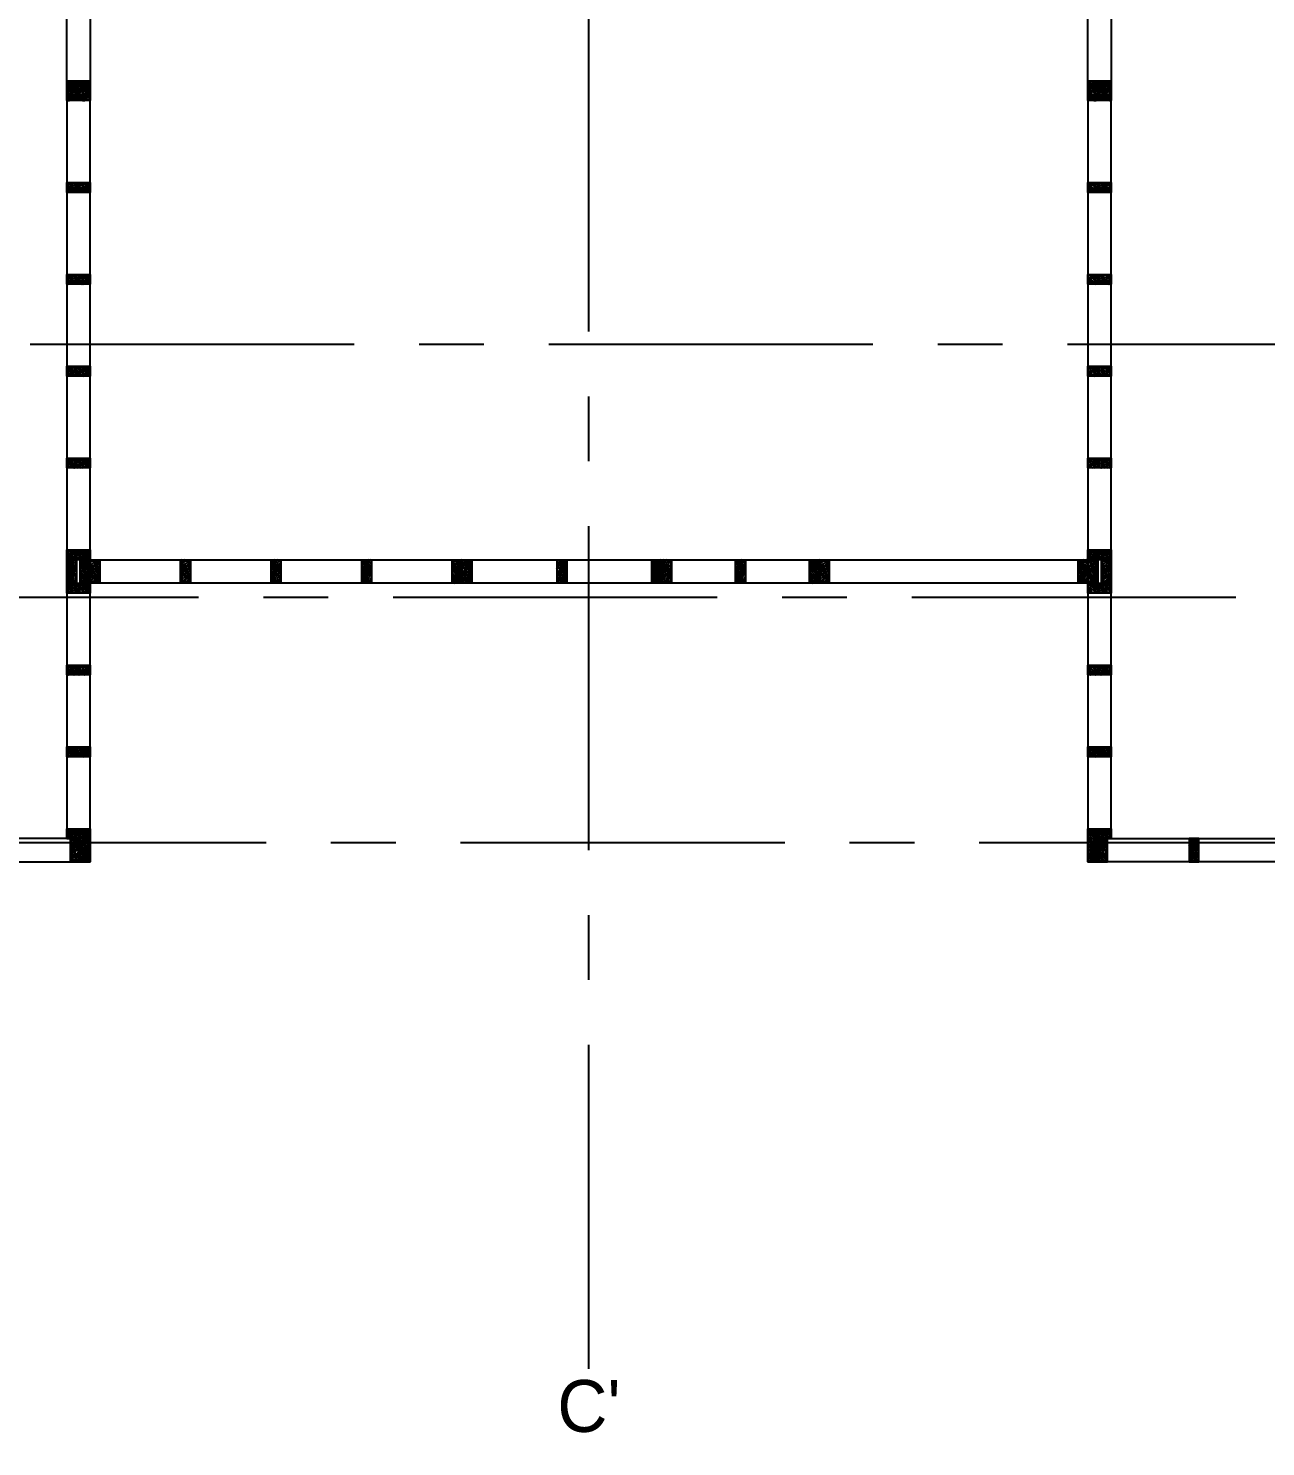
# Model space of a CAD drawing. Header units: millimetres. Extents: x 9607.2 to 9622, y 2418.8 to 2429.8.
# Drawn here: x 9612.41 to 9617.18, y 2418.84 to 2424.31 of the extents above; entities that cross this region are included whole.
import ezdxf
from ezdxf.enums import TextEntityAlignment as Align

# ---------------------------------------------------------------- set-up
doc = ezdxf.new("R2010")
doc.units = ezdxf.units.MM
doc.set_wipeout_variables(frame=1)
doc.linetypes.add('CENTER', pattern=[2, 1.25, -0.25, 0.25, -0.25])
for name, color, linetype in [('EJES', 2, 'CENTER'), ('EJES @ 0.5', 2, 'CENTER'), ('PANELES PARED', 2, 'Continuous')]:
    doc.layers.add(name, color=color, linetype=linetype)
doc.styles.add('century gothic', font='GOTHIC.TTF')
doc.styles.get("Standard").update_dxf_attribs({"font": 'arial.ttf'})

# ---------------------------------------------------------------- blocks, each defined once
blk = doc.blocks.new('ejes')
at = {"color": 2, "linetype": 'Continuous'}
blk.add_wipeout([(-0.109, 0.275), (-0.065, 0.291), (-0.006, 0.3), (0.06, 0.297), (0.095, 0.288), (0.16, 0.261), (0.183, 0.246), (0.215, 0.22), (0.241, 0.193), (0.271, 0.149), (0.271, 0.149), (0.292, 0.103), (0.304, 0.065), (0.309, 0.032), (0.31, 0.001), (0.309, -0.027), (0.309, -0.027), (0.3, -0.077), (0.288, -0.113), (0.279, -0.133), (0.259, -0.168), (0.238, -0.195), (0.219, -0.215), (0.19, -0.24), (0.159, -0.26), (0.125, -0.277), (0.089, -0.289), (0.046, -0.297), (0.01, -0.299), (-0.037, -0.296), (-0.069, -0.289), (-0.097, -0.279), (-0.144, -0.256), (-0.171, -0.238), (-0.192, -0.221), (-0.215, -0.197), (-0.215, -0.197), (-0.257, -0.136), (-0.272, -0.101), (-0.272, -0.101), (-0.287, -0.034), (-0.29, 0.001), (-0.287, 0.036), (-0.281, 0.07), (-0.273, 0.099), (-0.258, 0.134), (-0.234, 0.174), (-0.216, 0.198), (-0.197, 0.217), (-0.175, 0.236), (-0.154, 0.251), (-0.126, 0.268), (-0.126, 0.268), (-0.118, 0.272)], dxfattribs=at)
at = {"layer": 'EJES', "color": 3}
blk.add_attdef('EJES', text='', height=0.3, dxfattribs=at).set_placement((0.01, -0.174), align=Align.CENTER)
blk = doc.blocks.new('PZ01')
at = {"layer": 'PANELES PARED'}
h = blk.add_hatch(dxfattribs=at)
h.set_pattern_fill('LOGEND', color=250, scale=0.06, pattern_type=2)
h.set_pattern_definition([(0, (0.021, 0), (0.06, 0.06), [0.018, -0.042]), (0, (0.021, 0.003), (0.06, 0.06), [0.018, -0.042]), (0, (0.024, 0.009), (0.06, 0.06), [0.012, -0.048]), (0, (0.027, 0.015), (0.06, 0.06), [0.009, -0.051]), (0, (0.027, 0.021), (0.06, 0.06), [0.006, -0.054]), (0, (0.012, 0.027), (0.06, 0.06), [0.003, -0.015, 0.003, -0.039]), (0, (0.021, 0.03), (0.06, 0.06), [0.003, -0.024, 0.009, -0.024]), (0, (0.033, 0.033), (0.06, 0.06), [0.003, -0.003, 0.003, -0.051]), (0, (0.03, 0.036), (0.06, 0.06), [0.003, -0.057]), (0, (0.027, 0.042), (0.06, 0.06), [0.009, -0.051]), (0, (0.027, 0.048), (0.06, 0.06), [0.012, -0.048]), (0, (0.024, 0.054), (0.06, 0.06), [0.015, -0.018, 0.003, -0.024]), (90, (0, 0.018), (-0.06, 0.06), [0.003, -0.006, 0.015, -0.036]), (90, (0.003, 0.024), (-0.06, 0.06), [0.003, -0.003, 0.009, -0.045]), (90, (0.006, 0.048), (-0.06, 0.06), [0.006, -0.054]), (90, (0.009, 0.024), (-0.06, 0.06), [0.012, -0.018, 0.003, -0.027]), (90, (0.012, 0.057), (-0.06, 0.06), [0.003, -0.057]), (90, (0.015, 0.027), (-0.06, 0.06), [0.009, -0.051]), (90, (0.021, 0.03), (-0.06, 0.06), [0.006, -0.054]), (90, (0.027, 0.03), (-0.06, 0.06), [0.003, -0.009, 0.009, -0.039]), (90, (0.03, 0.033), (-0.06, 0.06), [0.003, -0.057]), (90, (0.033, 0.021), (-0.06, 0.06), [0.0084, -0.0516]), (90, (0.036, 0.009), (-0.06, 0.06), [0.006, -0.054]), (90, (0.042, 0.033), (-0.06, 0.06), [0.003, -0.057]), (90, (0.048, 0.03), (-0.06, 0.06), [0.009, -0.051]), (90, (0.054, 0.03), (-0.06, 0.06), [0.009, -0.051]), (45, (0.045, 0.006), (7e-18, 0.06), [0.0042426, -0.0042426, 0.0042426, -0.07212501372]), (45, (0.033, 0.021), (7e-18, 0.06), [0.0084852, -0.0763676137]), (45, (0.009, 0.051), (7e-18, 0.06), [0.0084852, -0.0763676137]), (45, (0.021, 0.036), (7e-18, 0.06), [0.0084852, -0.0763676137]), (45, (0.024, 0.024), (7e-18, 0.06), [0.0084852, -0.0763676137]), (45, (0.042, 0.012), (7e-18, 0.06), [0.0084852, -0.0763676137]), (45, (0.036, 0.015), (7e-18, 0.06), [0.01272792, -0.0721248937]), (45, (0.018, 0.042), (7e-18, 0.06), [0.0042426, -0.0806102137]), (45, (0.015, 0.048), (7e-18, 0.06), [0.0042426, -0.0806102137]), (45, (0.039, 0.048), (7e-18, 0.06), [0.0042426, -0.0806102137]), (45, (0.015, 0.018), (7e-18, 0.06), [0.0042426, -0.0806102137]), (45, (0.048, 0.039), (7e-18, 0.06), [0.0042426, -0.0806102137]), (45, (0.027, 0.033), (7e-18, 0.06), [0.0042426, -0.0806102137]), (45, (0.033, 0.039), (7e-18, 0.06), [0.0042426, -0.0806102137]), (135, (0.03, 0.027), (-0.06, 7e-18), [0.0042426, -0.0042426, 0.01272792, -0.06363969372]), (135, (0.039, 0.027), (-0.06, 7e-18), [0.0042426, -0.0806102137]), (135, (0.039, 0.006), (-0.06, 7e-18), [0.0042426, -0.0806102137]), (135, (0.027, 0.021), (-0.06, 7e-18), [0.0042426, -0.0806102137]), (135, (0.036, 0.033), (-0.06, 7e-18), [0.0042426, -0.0806102137]), (135, (0.021, 0.018), (-0.06, 7e-18), [0.0042426, -0.0806102137]), (135, (0.045, 0.018), (-0.06, 7e-18), [0.0042426, -0.0806102137]), (135, (0.003, 0), (-0.06, 7e-18), [0.0042426, -0.0806102137]), (135, (0.006, 0.003), (-0.06, 7e-18), [0.0084852, -0.0763676137]), (135, (0.009, 0.006), (-0.06, 7e-18), [0.0084852, -0.0763676137]), (135, (0.015, 0.006), (-0.06, 7e-18), [0.0084852, -0.0763676137]), (135, (0.018, 0.012), (-0.06, 7e-18), [0.0084852, -0.0763676137]), (135, (0.042, 0.036), (-0.06, 7e-18), [0.0084852, -0.0763676137]), (135, (0.054, 0.006), (-0.06, 7e-18), [0.0084852, -0.0763676137]), (135, (0.057, 0.054), (-0.06, 7e-18), [0.0084852, -0.0763676137]), (135, (0.057, 0.048), (-0.06, 7e-18), [0.0084852, -0.0763676137]), (135, (0.051, 0.045), (-0.06, 7e-18), [0.0084852, -0.0763676137]), (135, (0.009, 0.045), (-0.06, 7e-18), [0.01272792, -0.0721248937]), (135, (0.048, 0.039), (-0.06, 7e-18), [0.01272792, -0.0721248937]), (26.5650512, (0.015, 0.057), (0.06, 2e-11), [0.006708, -0.1274560786]), (26.5650512, (0.015, 0.027), (0.06, 2e-11), [0.006708, -0.1274560786]), (26.5650512, (0.021, 0.045), (0.06, 2e-11), [0.006708, -0.1274560786]), (26.5650512, (0.039, 0.003), (0.06, 2e-11), [0.006708, -0.1274560786]), (26.5650512, (0.036, 0.009), (0.06, 2e-11), [0.006708, -0.1274560786]), (26.5650512, (0.018, 0.021), (0.06, 2e-11), [0.006708, -0.1274560786]), (26.5650512, (0.018, 0.051), (0.06, 2e-11), [0.006708, -0.1274560786]), (26.5650512, (0.036, 0.033), (0.06, 2e-11), [0.013416, -0.1207480786]), (63.4349488, (0.036, 0.042), (3e-12, 0.06), [0.006708, -0.1274560786]), (63.4349488, (0.045, 0.024), (3e-12, 0.06), [0.006708, -0.1274560786]), (63.4349488, (0.015, 0.036), (3e-12, 0.06), [0.006708, -0.1274560786]), (63.4349488, (0.003, 0.039), (3e-12, 0.06), [0.006708, -0.1274560786]), (63.4349488, (0.039, 0.027), (3e-12, 0.06), [0.006708, -0.1274560786]), (63.4349488, (0.033, 0.027), (3e-12, 0.06), [0.006708, -0.1274560786]), (63.4349488, (0.009, 0.036), (3e-12, 0.06), [0.013416, -0.1207480786]), (63.4349488, (0.054, 0.015), (3e-12, 0.06), [0.013416, -0.1207480786]), (63.4349488, (0.048, 0.018), (3e-12, 0.06), [0.013416, -0.1207480786]), (116.5650512, (0, 0.009), (-2e-11, 0.06), [0.006708, -0.1274560786]), (116.5650512, (0, 0.042), (-2e-11, 0.06), [0.006708, -0.1274560786]), (116.5650512, (0.012, 0), (-2e-11, 0.06), [0.006708, -0.1274560786]), (116.5650512, (0.006, 0.054), (-2e-11, 0.06), [0.006708, -0.1274560786]), (116.5650512, (0.012, 0.018), (-2e-11, 0.06), [0.006708, -0.1274560786]), (116.5650512, (0.024, 0.024), (-2e-11, 0.06), [0.006708, -0.1274560786]), (116.5650512, (0.03, 0.036), (-2e-11, 0.06), [0.006708, -0.1274560786]), (116.5650512, (0.003, 0.012), (1.927e-08, 0.06000000965), [0.006708, -0.1274560786]), (116.5650512, (0.018, 0.021), (-2e-11, 0.06), [0.006708, -0.1274560786]), (116.5650512, (0.036, 0.015), (-2e-11, 0.06), [0.006708, -0.1274560786]), (116.5650512, (0.042, 0.021), (-2e-11, 0.06), [0.006708, -0.1274560786]), (116.5650512, (0.054, 0.039), (-2e-11, 0.06), [0.006708, -0.1274560786]), (116.5650512, (0.009, 0.057), (-2e-11, 0.06), [0.006708, -0.1274560786]), (116.5650512, (0, 0.054), (-2e-11, 0.06), [0.013416, -0.1207480786]), (116.5650512, (0.009, 0.012), (-2e-11, 0.06), [0.013416, -0.1207480786]), (153.4349488, (0, 0.003), (-0.06, 3e-12), [0.006708, -0.1274560786]), (153.4349488, (0.051, 0), (-0.06, 3e-12), [0.006708, -0.1274560786]), (153.4349488, (0.048, 0.03), (-0.06, 3e-12), [0.006708, -0.1274560786]), (153.4349488, (0.024, 0.009), (-0.06, 3e-12), [0.006708, -0.1274560786]), (153.4349488, (0.021, 0.003), (-0.06, 3e-12), [0.006708, -0.1274560786]), (153.4349488, (0.027, 0.015), (-0.06, 3e-12), [0.006708, -0.1274560786]), (153.4349488, (0.045, 0.051), (-0.06, 3e-12), [0.006708, -0.1274560786]), (153.4349488, (0.051, 0.054), (-0.06, 3e-12), [0.013416, -0.1207480786])])
h.paths.add_polyline_path([(6623.2407, 1234.1174), (6623.2027, 1234.1174), (6623.2027, 1234.0274), (6623.2407, 1234.0274)])
blk.add_lwpolyline([(6623.2027, 1234.0274), (6623.2407, 1234.0274), (6623.2407, 1234.1174), (6623.2027, 1234.1174)], close=True, dxfattribs=at)
blk = doc.blocks.new('PL04')
at = {"layer": 'PANELES PARED'}
blk.add_lwpolyline([(9609.4331, 2421.187), (9610.2142, 2421.187), (9610.2142, 2421.097), (9609.4331, 2421.097)], close=True, dxfattribs=at)
for p in [(2986.2304, 1187.0695), (2986.2684, 1187.0695), (2986.6209, 1187.0695), (2986.9735, 1187.0695)]:
    blk.add_blockref('PZ01', p, dxfattribs=at)
blk = doc.blocks.new('PL07')
at = {"layer": 'PANELES PARED'}
blk.add_lwpolyline([(9612.5593, 2422.005), (9612.6493, 2422.005), (9612.6493, 2424.889), (9612.5593, 2424.889)], close=True, dxfattribs=at)
at = {"layer": 'PANELES PARED', "extrusion": (0, 0, -1), "zscale": -1}
for p, rotation in [((-8378.5319, -4198.3517), 90), ((-8378.5319, -4198.7059), 90), ((-8378.5319, -4199.0601), 90), ((-8378.5319, -4199.4143), 90), ((-8378.5319, -4199.7685), 90), ((-8378.5319, -4200.1228), 90), ((-2989.3566, 3657.1074), 180), ((-2989.4086, 3657.1074), 180), ((-8378.5319, -4200.2508), 90), ((-8378.5319, -4200.5664), 90), ((-8378.5319, -4200.8821), 90), ((-8378.5319, -4201.1977), 90)]:
    blk.add_blockref('PZ01', p, dxfattribs=dict(at, rotation=rotation))
blk = doc.blocks.new('PL17')
at = {"layer": 'PANELES PARED'}
h = blk.add_hatch(dxfattribs=at)
h.set_pattern_fill('LOGEND', color=250, scale=0.06, pattern_type=2)
h.set_pattern_definition([(0, (-28.01046, -2.6312), (0.06, 0.06), [0.018, -0.042]), (0, (-28.01046, -2.6282), (0.06, 0.06), [0.018, -0.042]), (0, (-28.00746, -2.6222), (0.06, 0.06), [0.012, -0.048]), (0, (-28.00446, -2.6162), (0.06, 0.06), [0.009, -0.051]), (0, (-28.00446, -2.6102), (0.06, 0.06), [0.006, -0.054]), (0, (-28.01946, -2.6042), (0.06, 0.06), [0.003, -0.015, 0.003, -0.039]), (0, (-28.01046, -2.6012), (0.06, 0.06), [0.003, -0.024, 0.009, -0.024]), (0, (-27.99846, -2.5982), (0.06, 0.06), [0.003, -0.003, 0.003, -0.051]), (0, (-28.00146, -2.5952), (0.06, 0.06), [0.003, -0.057]), (0, (-28.00446, -2.5892), (0.06, 0.06), [0.009, -0.051]), (0, (-28.00446, -2.5832), (0.06, 0.06), [0.012, -0.048]), (0, (-28.00746, -2.5772), (0.06, 0.06), [0.015, -0.018, 0.003, -0.024]), (90, (-28.03146, -2.6132), (-0.06, 0.06), [0.003, -0.006, 0.015, -0.036]), (90, (-28.02846, -2.6072), (-0.06, 0.06), [0.003, -0.003, 0.009, -0.045]), (90, (-28.02546, -2.5832), (-0.06, 0.06), [0.006, -0.054]), (90, (-28.02246, -2.6072), (-0.06, 0.06), [0.012, -0.018, 0.003, -0.027]), (90, (-28.01946, -2.5742), (-0.06, 0.06), [0.003, -0.057]), (90, (-28.01646, -2.6042), (-0.06, 0.06), [0.009, -0.051]), (90, (-28.01046, -2.6012), (-0.06, 0.06), [0.006, -0.054]), (90, (-28.00446, -2.6012), (-0.06, 0.06), [0.003, -0.009, 0.009, -0.039]), (90, (-28.00146, -2.5982), (-0.06, 0.06), [0.003, -0.057]), (90, (-27.99846, -2.6102), (-0.06, 0.06), [0.0084, -0.0516]), (90, (-27.99546, -2.6222), (-0.06, 0.06), [0.006, -0.054]), (90, (-27.98946, -2.5982), (-0.06, 0.06), [0.003, -0.057]), (90, (-27.98346, -2.6012), (-0.06, 0.06), [0.009, -0.051]), (90, (-27.97746, -2.6012), (-0.06, 0.06), [0.009, -0.051]), (45, (-27.986463, -2.6252), (7e-18, 0.06), [0.0042426, -0.0042426, 0.0042426, -0.07212501372]), (45, (-27.998463, -2.6102), (7e-18, 0.06), [0.0084852, -0.07636761372]), (45, (-28.022463, -2.5802), (7e-18, 0.06), [0.0084852, -0.07636761372]), (45, (-28.010463, -2.5952), (7e-18, 0.06), [0.0084852, -0.07636761372]), (45, (-28.007463, -2.6072), (7e-18, 0.06), [0.0084852, -0.07636761372]), (45, (-27.989463, -2.6192), (7e-18, 0.06), [0.0084852, -0.07636761372]), (45, (-27.995463, -2.6162), (7e-18, 0.06), [0.01272792, -0.07212489372]), (45, (-28.013463, -2.5892), (7e-18, 0.06), [0.0042426, -0.08061021372]), (45, (-28.016463, -2.5832), (7e-18, 0.06), [0.0042426, -0.08061021372]), (45, (-27.992463, -2.5832), (7e-18, 0.06), [0.0042426, -0.08061021372]), (45, (-28.016463, -2.6132), (7e-18, 0.06), [0.0042426, -0.08061021372]), (45, (-27.983463, -2.5922), (7e-18, 0.06), [0.0042426, -0.08061021372]), (45, (-28.004463, -2.5982), (7e-18, 0.06), [0.0042426, -0.08061021372]), (45, (-27.998463, -2.5922), (7e-18, 0.06), [0.0042426, -0.08061021372]), (135, (-28.001463, -2.6042), (-0.06, 7e-18), [0.0042426, -0.0042426, 0.01272792, -0.06363969372]), (135, (-27.992463, -2.6042), (-0.06, 7e-18), [0.0042426, -0.08061021372]), (135, (-27.992463, -2.6252), (-0.06, 7e-18), [0.0042426, -0.08061021372]), (135, (-28.004463, -2.6102), (-0.06, 7e-18), [0.0042426, -0.08061021372]), (135, (-27.995463, -2.5982), (-0.06, 7e-18), [0.0042426, -0.08061021372]), (135, (-28.010463, -2.6132), (-0.06, 7e-18), [0.0042426, -0.08061021372]), (135, (-27.986463, -2.6132), (-0.06, 7e-18), [0.0042426, -0.08061021372]), (135, (-28.028463, -2.6312), (-0.06, 7e-18), [0.0042426, -0.08061021372]), (135, (-28.025463, -2.6282), (-0.06, 7e-18), [0.0084852, -0.07636761372]), (135, (-28.022463, -2.6252), (-0.06, 7e-18), [0.0084852, -0.07636761372]), (135, (-28.016463, -2.6252), (-0.06, 7e-18), [0.0084852, -0.07636761372]), (135, (-28.013463, -2.6192), (-0.06, 7e-18), [0.0084852, -0.07636761372]), (135, (-27.989463, -2.5952), (-0.06, 7e-18), [0.0084852, -0.07636761372]), (135, (-27.977463, -2.6252), (-0.06, 7e-18), [0.0084852, -0.07636761372]), (135, (-27.974463, -2.5772), (-0.06, 7e-18), [0.0084852, -0.07636761372]), (135, (-27.974463, -2.5832), (-0.06, 7e-18), [0.0084852, -0.07636761372]), (135, (-27.980463, -2.5862), (-0.06, 7e-18), [0.0084852, -0.07636761372]), (135, (-28.022463, -2.5862), (-0.06, 7e-18), [0.01272792, -0.07212489372]), (135, (-27.983463, -2.5922), (-0.06, 7e-18), [0.01272792, -0.07212489372]), (26.5650512, (-28.016463, -2.574202), (0.06, 2.4e-11), [0.006708, -0.12745607862]), (26.5650512, (-28.016463, -2.604202), (0.06, 2.4e-11), [0.006708, -0.12745607862]), (26.5650512, (-28.010463, -2.586202), (0.06, 2.4e-11), [0.006708, -0.12745607862]), (26.5650512, (-27.992463, -2.628202), (0.06, 2.4e-11), [0.006708, -0.12745607862]), (26.5650512, (-27.995463, -2.622202), (0.06, 2.4e-11), [0.006708, -0.12745607862]), (26.5650512, (-28.013463, -2.610202), (0.06, 2.4e-11), [0.006708, -0.12745607862]), (26.5650512, (-28.013463, -2.580202), (0.06, 2.4e-11), [0.006708, -0.12745607862]), (26.5650512, (-27.995463, -2.598202), (0.06, 2.4e-11), [0.013416, -0.12074807862]), (63.43494882, (-27.995463, -2.589202), (3e-12, 0.06), [0.006708, -0.12745607862]), (63.43494882, (-27.986463, -2.607202), (3e-12, 0.06), [0.006708, -0.12745607862]), (63.43494882, (-28.016463, -2.595202), (3e-12, 0.06), [0.006708, -0.12745607862]), (63.43494882, (-28.028463, -2.592202), (3e-12, 0.06), [0.006708, -0.12745607862]), (63.43494882, (-27.992463, -2.604202), (3e-12, 0.06), [0.006708, -0.12745607862]), (63.43494882, (-27.998463, -2.604202), (3e-12, 0.06), [0.006708, -0.12745607862]), (63.43494882, (-28.022463, -2.595202), (3e-12, 0.06), [0.013416, -0.12074807862]), (63.43494882, (-27.977463, -2.616202), (3e-12, 0.06), [0.013416, -0.12074807862]), (63.43494882, (-27.983463, -2.613202), (3e-12, 0.06), [0.013416, -0.12074807862]), (116.5650512, (-28.031463, -2.622202), (-2.4e-11, 0.06), [0.006708, -0.12745607862]), (116.5650512, (-28.031463, -2.589202), (-2.4e-11, 0.06), [0.006708, -0.12745607862]), (116.5650512, (-28.019463, -2.631202), (-2.4e-11, 0.06), [0.006708, -0.12745607862]), (116.5650512, (-28.025463, -2.577202), (-2.4e-11, 0.06), [0.006708, -0.12745607862]), (116.5650512, (-28.019463, -2.613202), (-2.4e-11, 0.06), [0.006708, -0.12745607862]), (116.5650512, (-28.007463, -2.607202), (-2.4e-11, 0.06), [0.006708, -0.12745607862]), (116.5650512, (-28.001463, -2.595202), (-2.4e-11, 0.06), [0.006708, -0.12745607862]), (116.5650512, (-28.028463, -2.619202), (1.927e-08, 0.06000000965), [0.006708, -0.12745607862]), (116.5650512, (-28.013463, -2.610202), (-2.4e-11, 0.06), [0.006708, -0.12745607862]), (116.5650512, (-27.995463, -2.616202), (-2.4e-11, 0.06), [0.006708, -0.12745607862]), (116.5650512, (-27.989463, -2.610202), (-2.4e-11, 0.06), [0.006708, -0.12745607862]), (116.5650512, (-27.977463, -2.592202), (-2.4e-11, 0.06), [0.006708, -0.12745607862]), (116.5650512, (-28.022463, -2.574202), (-2.4e-11, 0.06), [0.006708, -0.12745607862]), (116.5650512, (-28.031463, -2.577202), (-2.4e-11, 0.06), [0.013416, -0.12074807862]), (116.5650512, (-28.022463, -2.619202), (-2.4e-11, 0.06), [0.013416, -0.12074807862]), (153.43494882, (-28.031463, -2.628202), (-0.06, 3e-12), [0.006708, -0.12745607862]), (153.43494882, (-27.980463, -2.631202), (-0.06, 3e-12), [0.006708, -0.12745607862]), (153.43494882, (-27.983463, -2.601202), (-0.06, 3e-12), [0.006708, -0.12745607862]), (153.43494882, (-28.007463, -2.622202), (-0.06, 3e-12), [0.006708, -0.12745607862]), (153.43494882, (-28.010463, -2.628202), (-0.06, 3e-12), [0.006708, -0.12745607862]), (153.43494882, (-28.004463, -2.616202), (-0.06, 3e-12), [0.006708, -0.12745607862]), (153.43494882, (-27.986463, -2.580202), (-0.06, 3e-12), [0.006708, -0.12745607862]), (153.43494882, (-27.980463, -2.577202), (-0.06, 3e-12), [0.013416, -0.12074807862])])
h.paths.add_polyline_path([(9614.1218, 2422.172), (9614.0838, 2422.172), (9614.0838, 2422.262), (9614.1218, 2422.262)])
h = blk.add_hatch(dxfattribs=at)
h.set_pattern_fill('LOGEND', color=250, scale=0.06, pattern_type=2)
h.set_pattern_definition([(0, (-27.64446, -2.6312), (0.06, 0.06), [0.018, -0.042]), (0, (-27.64446, -2.6282), (0.06, 0.06), [0.018, -0.042]), (0, (-27.64146, -2.6222), (0.06, 0.06), [0.012, -0.048]), (0, (-27.63846, -2.6162), (0.06, 0.06), [0.009, -0.051]), (0, (-27.63846, -2.6102), (0.06, 0.06), [0.006, -0.054]), (0, (-27.65346, -2.6042), (0.06, 0.06), [0.003, -0.015, 0.003, -0.039]), (0, (-27.64446, -2.6012), (0.06, 0.06), [0.003, -0.024, 0.009, -0.024]), (0, (-27.63246, -2.5982), (0.06, 0.06), [0.003, -0.003, 0.003, -0.051]), (0, (-27.63546, -2.5952), (0.06, 0.06), [0.003, -0.057]), (0, (-27.63846, -2.5892), (0.06, 0.06), [0.009, -0.051]), (0, (-27.63846, -2.5832), (0.06, 0.06), [0.012, -0.048]), (0, (-27.64146, -2.5772), (0.06, 0.06), [0.015, -0.018, 0.003, -0.024]), (90, (-27.66546, -2.6132), (-0.06, 0.06), [0.003, -0.006, 0.015, -0.036]), (90, (-27.66246, -2.6072), (-0.06, 0.06), [0.003, -0.003, 0.009, -0.045]), (90, (-27.65946, -2.5832), (-0.06, 0.06), [0.006, -0.054]), (90, (-27.65646, -2.6072), (-0.06, 0.06), [0.012, -0.018, 0.003, -0.027]), (90, (-27.65346, -2.5742), (-0.06, 0.06), [0.003, -0.057]), (90, (-27.65046, -2.6042), (-0.06, 0.06), [0.009, -0.051]), (90, (-27.64446, -2.6012), (-0.06, 0.06), [0.006, -0.054]), (90, (-27.63846, -2.6012), (-0.06, 0.06), [0.003, -0.009, 0.009, -0.039]), (90, (-27.63546, -2.5982), (-0.06, 0.06), [0.003, -0.057]), (90, (-27.63246, -2.6102), (-0.06, 0.06), [0.0084, -0.0516]), (90, (-27.62946, -2.6222), (-0.06, 0.06), [0.006, -0.054]), (90, (-27.62346, -2.5982), (-0.06, 0.06), [0.003, -0.057]), (90, (-27.61746, -2.6012), (-0.06, 0.06), [0.009, -0.051]), (90, (-27.61146, -2.6012), (-0.06, 0.06), [0.009, -0.051]), (45, (-27.620463, -2.6252), (7e-18, 0.06), [0.0042426, -0.0042426, 0.0042426, -0.07212501372]), (45, (-27.632463, -2.6102), (7e-18, 0.06), [0.0084852, -0.07636761372]), (45, (-27.656463, -2.5802), (7e-18, 0.06), [0.0084852, -0.07636761372]), (45, (-27.644463, -2.5952), (7e-18, 0.06), [0.0084852, -0.07636761372]), (45, (-27.641463, -2.6072), (7e-18, 0.06), [0.0084852, -0.07636761372]), (45, (-27.623463, -2.6192), (7e-18, 0.06), [0.0084852, -0.07636761372]), (45, (-27.629463, -2.6162), (7e-18, 0.06), [0.01272792, -0.07212489372]), (45, (-27.647463, -2.5892), (7e-18, 0.06), [0.0042426, -0.08061021372]), (45, (-27.650463, -2.5832), (7e-18, 0.06), [0.0042426, -0.08061021372]), (45, (-27.626463, -2.5832), (7e-18, 0.06), [0.0042426, -0.08061021372]), (45, (-27.650463, -2.6132), (7e-18, 0.06), [0.0042426, -0.08061021372]), (45, (-27.617463, -2.5922), (7e-18, 0.06), [0.0042426, -0.08061021372]), (45, (-27.638463, -2.5982), (7e-18, 0.06), [0.0042426, -0.08061021372]), (45, (-27.632463, -2.5922), (7e-18, 0.06), [0.0042426, -0.08061021372]), (135, (-27.635463, -2.6042), (-0.06, 7e-18), [0.0042426, -0.0042426, 0.01272792, -0.06363969372]), (135, (-27.626463, -2.6042), (-0.06, 7e-18), [0.0042426, -0.08061021372]), (135, (-27.626463, -2.6252), (-0.06, 7e-18), [0.0042426, -0.08061021372]), (135, (-27.638463, -2.6102), (-0.06, 7e-18), [0.0042426, -0.08061021372]), (135, (-27.629463, -2.5982), (-0.06, 7e-18), [0.0042426, -0.08061021372]), (135, (-27.644463, -2.6132), (-0.06, 7e-18), [0.0042426, -0.08061021372]), (135, (-27.620463, -2.6132), (-0.06, 7e-18), [0.0042426, -0.08061021372]), (135, (-27.662463, -2.6312), (-0.06, 7e-18), [0.0042426, -0.08061021372]), (135, (-27.659463, -2.6282), (-0.06, 7e-18), [0.0084852, -0.07636761372]), (135, (-27.656463, -2.6252), (-0.06, 7e-18), [0.0084852, -0.07636761372]), (135, (-27.650463, -2.6252), (-0.06, 7e-18), [0.0084852, -0.07636761372]), (135, (-27.647463, -2.6192), (-0.06, 7e-18), [0.0084852, -0.07636761372]), (135, (-27.623463, -2.5952), (-0.06, 7e-18), [0.0084852, -0.07636761372]), (135, (-27.611463, -2.6252), (-0.06, 7e-18), [0.0084852, -0.07636761372]), (135, (-27.608463, -2.5772), (-0.06, 7e-18), [0.0084852, -0.07636761372]), (135, (-27.608463, -2.5832), (-0.06, 7e-18), [0.0084852, -0.07636761372]), (135, (-27.614463, -2.5862), (-0.06, 7e-18), [0.0084852, -0.07636761372]), (135, (-27.656463, -2.5862), (-0.06, 7e-18), [0.01272792, -0.07212489372]), (135, (-27.617463, -2.5922), (-0.06, 7e-18), [0.01272792, -0.07212489372]), (26.5650512, (-27.650463, -2.574202), (0.06, 2.4e-11), [0.006708, -0.12745607862]), (26.5650512, (-27.650463, -2.604202), (0.06, 2.4e-11), [0.006708, -0.12745607862]), (26.5650512, (-27.644463, -2.586202), (0.06, 2.4e-11), [0.006708, -0.12745607862]), (26.5650512, (-27.626463, -2.628202), (0.06, 2.4e-11), [0.006708, -0.12745607862]), (26.5650512, (-27.629463, -2.622202), (0.06, 2.4e-11), [0.006708, -0.12745607862]), (26.5650512, (-27.647463, -2.610202), (0.06, 2.4e-11), [0.006708, -0.12745607862]), (26.5650512, (-27.647463, -2.580202), (0.06, 2.4e-11), [0.006708, -0.12745607862]), (26.5650512, (-27.629463, -2.598202), (0.06, 2.4e-11), [0.013416, -0.12074807862]), (63.43494882, (-27.629463, -2.589202), (3e-12, 0.06), [0.006708, -0.12745607862]), (63.43494882, (-27.620463, -2.607202), (3e-12, 0.06), [0.006708, -0.12745607862]), (63.43494882, (-27.650463, -2.595202), (3e-12, 0.06), [0.006708, -0.12745607862]), (63.43494882, (-27.662463, -2.592202), (3e-12, 0.06), [0.006708, -0.12745607862]), (63.43494882, (-27.626463, -2.604202), (3e-12, 0.06), [0.006708, -0.12745607862]), (63.43494882, (-27.632463, -2.604202), (3e-12, 0.06), [0.006708, -0.12745607862]), (63.43494882, (-27.656463, -2.595202), (3e-12, 0.06), [0.013416, -0.12074807862]), (63.43494882, (-27.611463, -2.616202), (3e-12, 0.06), [0.013416, -0.12074807862]), (63.43494882, (-27.617463, -2.613202), (3e-12, 0.06), [0.013416, -0.12074807862]), (116.5650512, (-27.665463, -2.622202), (-2.4e-11, 0.06), [0.006708, -0.12745607862]), (116.5650512, (-27.665463, -2.589202), (-2.4e-11, 0.06), [0.006708, -0.12745607862]), (116.5650512, (-27.653463, -2.631202), (-2.4e-11, 0.06), [0.006708, -0.12745607862]), (116.5650512, (-27.659463, -2.577202), (-2.4e-11, 0.06), [0.006708, -0.12745607862]), (116.5650512, (-27.653463, -2.613202), (-2.4e-11, 0.06), [0.006708, -0.12745607862]), (116.5650512, (-27.641463, -2.607202), (-2.4e-11, 0.06), [0.006708, -0.12745607862]), (116.5650512, (-27.635463, -2.595202), (-2.4e-11, 0.06), [0.006708, -0.12745607862]), (116.5650512, (-27.662463, -2.619202), (1.927e-08, 0.06000000965), [0.006708, -0.12745607862]), (116.5650512, (-27.647463, -2.610202), (-2.4e-11, 0.06), [0.006708, -0.12745607862]), (116.5650512, (-27.629463, -2.616202), (-2.4e-11, 0.06), [0.006708, -0.12745607862]), (116.5650512, (-27.623463, -2.610202), (-2.4e-11, 0.06), [0.006708, -0.12745607862]), (116.5650512, (-27.611463, -2.592202), (-2.4e-11, 0.06), [0.006708, -0.12745607862]), (116.5650512, (-27.656463, -2.574202), (-2.4e-11, 0.06), [0.006708, -0.12745607862]), (116.5650512, (-27.665463, -2.577202), (-2.4e-11, 0.06), [0.013416, -0.12074807862]), (116.5650512, (-27.656463, -2.619202), (-2.4e-11, 0.06), [0.013416, -0.12074807862]), (153.43494882, (-27.665463, -2.628202), (-0.06, 3e-12), [0.006708, -0.12745607862]), (153.43494882, (-27.614463, -2.631202), (-0.06, 3e-12), [0.006708, -0.12745607862]), (153.43494882, (-27.617463, -2.601202), (-0.06, 3e-12), [0.006708, -0.12745607862]), (153.43494882, (-27.641463, -2.622202), (-0.06, 3e-12), [0.006708, -0.12745607862]), (153.43494882, (-27.644463, -2.628202), (-0.06, 3e-12), [0.006708, -0.12745607862]), (153.43494882, (-27.638463, -2.616202), (-0.06, 3e-12), [0.006708, -0.12745607862]), (153.43494882, (-27.620463, -2.580202), (-0.06, 3e-12), [0.006708, -0.12745607862]), (153.43494882, (-27.614463, -2.577202), (-0.06, 3e-12), [0.013416, -0.12074807862])])
h.paths.add_polyline_path([(9614.4878, 2422.172), (9614.4498, 2422.172), (9614.4498, 2422.262), (9614.4878, 2422.262)])
h = blk.add_hatch(dxfattribs=at)
h.set_pattern_fill('LOGEND', color=250, scale=0.06, pattern_type=2)
h.set_pattern_definition([(0, (-28.01046, -2.6312), (0.06, 0.06), [0.018, -0.042]), (0, (-28.01046, -2.6282), (0.06, 0.06), [0.018, -0.042]), (0, (-28.00746, -2.6222), (0.06, 0.06), [0.012, -0.048]), (0, (-28.00446, -2.6162), (0.06, 0.06), [0.009, -0.051]), (0, (-28.00446, -2.6102), (0.06, 0.06), [0.006, -0.054]), (0, (-28.01946, -2.6042), (0.06, 0.06), [0.003, -0.015, 0.003, -0.039]), (0, (-28.01046, -2.6012), (0.06, 0.06), [0.003, -0.024, 0.009, -0.024]), (0, (-27.99846, -2.5982), (0.06, 0.06), [0.003, -0.003, 0.003, -0.051]), (0, (-28.00146, -2.5952), (0.06, 0.06), [0.003, -0.057]), (0, (-28.00446, -2.5892), (0.06, 0.06), [0.009, -0.051]), (0, (-28.00446, -2.5832), (0.06, 0.06), [0.012, -0.048]), (0, (-28.00746, -2.5772), (0.06, 0.06), [0.015, -0.018, 0.003, -0.024]), (90, (-28.03146, -2.6132), (-0.06, 0.06), [0.003, -0.006, 0.015, -0.036]), (90, (-28.02846, -2.6072), (-0.06, 0.06), [0.003, -0.003, 0.009, -0.045]), (90, (-28.02546, -2.5832), (-0.06, 0.06), [0.006, -0.054]), (90, (-28.02246, -2.6072), (-0.06, 0.06), [0.012, -0.018, 0.003, -0.027]), (90, (-28.01946, -2.5742), (-0.06, 0.06), [0.003, -0.057]), (90, (-28.01646, -2.6042), (-0.06, 0.06), [0.009, -0.051]), (90, (-28.01046, -2.6012), (-0.06, 0.06), [0.006, -0.054]), (90, (-28.00446, -2.6012), (-0.06, 0.06), [0.003, -0.009, 0.009, -0.039]), (90, (-28.00146, -2.5982), (-0.06, 0.06), [0.003, -0.057]), (90, (-27.99846, -2.6102), (-0.06, 0.06), [0.0084, -0.0516]), (90, (-27.99546, -2.6222), (-0.06, 0.06), [0.006, -0.054]), (90, (-27.98946, -2.5982), (-0.06, 0.06), [0.003, -0.057]), (90, (-27.98346, -2.6012), (-0.06, 0.06), [0.009, -0.051]), (90, (-27.97746, -2.6012), (-0.06, 0.06), [0.009, -0.051]), (45, (-27.986463, -2.6252), (7e-18, 0.06), [0.0042426, -0.0042426, 0.0042426, -0.07212501372]), (45, (-27.998463, -2.6102), (7e-18, 0.06), [0.0084852, -0.07636761372]), (45, (-28.022463, -2.5802), (7e-18, 0.06), [0.0084852, -0.07636761372]), (45, (-28.010463, -2.5952), (7e-18, 0.06), [0.0084852, -0.07636761372]), (45, (-28.007463, -2.6072), (7e-18, 0.06), [0.0084852, -0.07636761372]), (45, (-27.989463, -2.6192), (7e-18, 0.06), [0.0084852, -0.07636761372]), (45, (-27.995463, -2.6162), (7e-18, 0.06), [0.01272792, -0.07212489372]), (45, (-28.013463, -2.5892), (7e-18, 0.06), [0.0042426, -0.08061021372]), (45, (-28.016463, -2.5832), (7e-18, 0.06), [0.0042426, -0.08061021372]), (45, (-27.992463, -2.5832), (7e-18, 0.06), [0.0042426, -0.08061021372]), (45, (-28.016463, -2.6132), (7e-18, 0.06), [0.0042426, -0.08061021372]), (45, (-27.983463, -2.5922), (7e-18, 0.06), [0.0042426, -0.08061021372]), (45, (-28.004463, -2.5982), (7e-18, 0.06), [0.0042426, -0.08061021372]), (45, (-27.998463, -2.5922), (7e-18, 0.06), [0.0042426, -0.08061021372]), (135, (-28.001463, -2.6042), (-0.06, 7e-18), [0.0042426, -0.0042426, 0.01272792, -0.06363969372]), (135, (-27.992463, -2.6042), (-0.06, 7e-18), [0.0042426, -0.08061021372]), (135, (-27.992463, -2.6252), (-0.06, 7e-18), [0.0042426, -0.08061021372]), (135, (-28.004463, -2.6102), (-0.06, 7e-18), [0.0042426, -0.08061021372]), (135, (-27.995463, -2.5982), (-0.06, 7e-18), [0.0042426, -0.08061021372]), (135, (-28.010463, -2.6132), (-0.06, 7e-18), [0.0042426, -0.08061021372]), (135, (-27.986463, -2.6132), (-0.06, 7e-18), [0.0042426, -0.08061021372]), (135, (-28.028463, -2.6312), (-0.06, 7e-18), [0.0042426, -0.08061021372]), (135, (-28.025463, -2.6282), (-0.06, 7e-18), [0.0084852, -0.07636761372]), (135, (-28.022463, -2.6252), (-0.06, 7e-18), [0.0084852, -0.07636761372]), (135, (-28.016463, -2.6252), (-0.06, 7e-18), [0.0084852, -0.07636761372]), (135, (-28.013463, -2.6192), (-0.06, 7e-18), [0.0084852, -0.07636761372]), (135, (-27.989463, -2.5952), (-0.06, 7e-18), [0.0084852, -0.07636761372]), (135, (-27.977463, -2.6252), (-0.06, 7e-18), [0.0084852, -0.07636761372]), (135, (-27.974463, -2.5772), (-0.06, 7e-18), [0.0084852, -0.07636761372]), (135, (-27.974463, -2.5832), (-0.06, 7e-18), [0.0084852, -0.07636761372]), (135, (-27.980463, -2.5862), (-0.06, 7e-18), [0.0084852, -0.07636761372]), (135, (-28.022463, -2.5862), (-0.06, 7e-18), [0.01272792, -0.07212489372]), (135, (-27.983463, -2.5922), (-0.06, 7e-18), [0.01272792, -0.07212489372]), (26.5650512, (-28.016463, -2.574202), (0.06, 2.4e-11), [0.006708, -0.12745607862]), (26.5650512, (-28.016463, -2.604202), (0.06, 2.4e-11), [0.006708, -0.12745607862]), (26.5650512, (-28.010463, -2.586202), (0.06, 2.4e-11), [0.006708, -0.12745607862]), (26.5650512, (-27.992463, -2.628202), (0.06, 2.4e-11), [0.006708, -0.12745607862]), (26.5650512, (-27.995463, -2.622202), (0.06, 2.4e-11), [0.006708, -0.12745607862]), (26.5650512, (-28.013463, -2.610202), (0.06, 2.4e-11), [0.006708, -0.12745607862]), (26.5650512, (-28.013463, -2.580202), (0.06, 2.4e-11), [0.006708, -0.12745607862]), (26.5650512, (-27.995463, -2.598202), (0.06, 2.4e-11), [0.013416, -0.12074807862]), (63.43494882, (-27.995463, -2.589202), (3e-12, 0.06), [0.006708, -0.12745607862]), (63.43494882, (-27.986463, -2.607202), (3e-12, 0.06), [0.006708, -0.12745607862]), (63.43494882, (-28.016463, -2.595202), (3e-12, 0.06), [0.006708, -0.12745607862]), (63.43494882, (-28.028463, -2.592202), (3e-12, 0.06), [0.006708, -0.12745607862]), (63.43494882, (-27.992463, -2.604202), (3e-12, 0.06), [0.006708, -0.12745607862]), (63.43494882, (-27.998463, -2.604202), (3e-12, 0.06), [0.006708, -0.12745607862]), (63.43494882, (-28.022463, -2.595202), (3e-12, 0.06), [0.013416, -0.12074807862]), (63.43494882, (-27.977463, -2.616202), (3e-12, 0.06), [0.013416, -0.12074807862]), (63.43494882, (-27.983463, -2.613202), (3e-12, 0.06), [0.013416, -0.12074807862]), (116.5650512, (-28.031463, -2.622202), (-2.4e-11, 0.06), [0.006708, -0.12745607862]), (116.5650512, (-28.031463, -2.589202), (-2.4e-11, 0.06), [0.006708, -0.12745607862]), (116.5650512, (-28.019463, -2.631202), (-2.4e-11, 0.06), [0.006708, -0.12745607862]), (116.5650512, (-28.025463, -2.577202), (-2.4e-11, 0.06), [0.006708, -0.12745607862]), (116.5650512, (-28.019463, -2.613202), (-2.4e-11, 0.06), [0.006708, -0.12745607862]), (116.5650512, (-28.007463, -2.607202), (-2.4e-11, 0.06), [0.006708, -0.12745607862]), (116.5650512, (-28.001463, -2.595202), (-2.4e-11, 0.06), [0.006708, -0.12745607862]), (116.5650512, (-28.028463, -2.619202), (1.927e-08, 0.06000000965), [0.006708, -0.12745607862]), (116.5650512, (-28.013463, -2.610202), (-2.4e-11, 0.06), [0.006708, -0.12745607862]), (116.5650512, (-27.995463, -2.616202), (-2.4e-11, 0.06), [0.006708, -0.12745607862]), (116.5650512, (-27.989463, -2.610202), (-2.4e-11, 0.06), [0.006708, -0.12745607862]), (116.5650512, (-27.977463, -2.592202), (-2.4e-11, 0.06), [0.006708, -0.12745607862]), (116.5650512, (-28.022463, -2.574202), (-2.4e-11, 0.06), [0.006708, -0.12745607862]), (116.5650512, (-28.031463, -2.577202), (-2.4e-11, 0.06), [0.013416, -0.12074807862]), (116.5650512, (-28.022463, -2.619202), (-2.4e-11, 0.06), [0.013416, -0.12074807862]), (153.43494882, (-28.031463, -2.628202), (-0.06, 3e-12), [0.006708, -0.12745607862]), (153.43494882, (-27.980463, -2.631202), (-0.06, 3e-12), [0.006708, -0.12745607862]), (153.43494882, (-27.983463, -2.601202), (-0.06, 3e-12), [0.006708, -0.12745607862]), (153.43494882, (-28.007463, -2.622202), (-0.06, 3e-12), [0.006708, -0.12745607862]), (153.43494882, (-28.010463, -2.628202), (-0.06, 3e-12), [0.006708, -0.12745607862]), (153.43494882, (-28.004463, -2.616202), (-0.06, 3e-12), [0.006708, -0.12745607862]), (153.43494882, (-27.986463, -2.580202), (-0.06, 3e-12), [0.006708, -0.12745607862]), (153.43494882, (-27.980463, -2.577202), (-0.06, 3e-12), [0.013416, -0.12074807862])])
h.paths.add_polyline_path([(9614.8538, 2422.172), (9614.8158, 2422.172), (9614.8158, 2422.262), (9614.8538, 2422.262)])
blk.add_lwpolyline([(9612.6493, 2422.262), (9615.4608, 2422.262), (9615.4608, 2422.172), (9612.6493, 2422.172)], close=True, dxfattribs=at)
at = {"layer": 'PANELES PARED', "color": 250}
for points in [[(9614.0838, 2422.262), (9614.1218, 2422.262), (9614.1218, 2422.172), (9614.0838, 2422.172)], [(9614.4498, 2422.262), (9614.4878, 2422.262), (9614.4878, 2422.172), (9614.4498, 2422.172)], [(9614.8158, 2422.262), (9614.8538, 2422.262), (9614.8538, 2422.172), (9614.8158, 2422.172)]]:
    blk.add_lwpolyline(points, close=True, dxfattribs=at)
at = {"layer": 'PANELES PARED', "extrusion": (0, 0, -1), "zscale": -1, "rotation": 180}
for p in [(-2989.4466, 3656.2894), (-2989.7957, 3656.2894), (-2990.1448, 3656.2894), (-2990.494, 3656.2894), (-2990.8431, 3656.2894), (-2991.6511, 3656.2894), (-2991.9356, 3656.2894), (-2992.2201, 3656.2894)]:
    blk.add_blockref('PZ01', p, dxfattribs=at)
blk = doc.blocks.new('PL18')
at = {"layer": 'PANELES PARED'}
blk.add_lwpolyline([(9615.5708, 2422.262), (9616.4968, 2422.262), (9616.4968, 2422.172), (9615.5708, 2422.172)], close=True, dxfattribs=at)
at = {"layer": 'PANELES PARED', "extrusion": (0, 0, -1), "zscale": -1, "rotation": 180}
for p in [(-2992.3681, 3656.2894), (-2993.2561, 3656.2894)]:
    blk.add_blockref('PZ01', p, dxfattribs=at)
blk = doc.blocks.new('P2')
at = {"layer": 'PANELES PARED'}
blk.add_lwpolyline([(9612.6113, 2425.4092), (9613.6473, 2425.4092), (9613.6473, 2425.3192), (9612.6113, 2425.3192)], close=True, dxfattribs=at)
at = {"layer": 'PANELES PARED', "extrusion": (0, 0, -1), "zscale": -1, "rotation": 180}
for p in [(-2989.4086, 3659.4366), (-2990.4066, 3659.4366)]:
    blk.add_blockref('PZ01', p, dxfattribs=at)

msp = doc.modelspace()

# ---------------------------------------------------------------- linework, layer by layer
at = {"layer": 'EJES', "color": 1}
for p, q in [((9614.5731, 2419.142), (9614.5731, 2429.4804)), ((9621.668, 2423.092), (9607.4781, 2423.092)), ((9621.068, 2422.117), (9608.0781, 2422.117)), ((9608.0781, 2421.172), (9621.068, 2421.172))]:
    msp.add_line(p, q, dxfattribs=at)

# ---------------------------------------------------------------- block references
msp.add_blockref('P2', (2.8495, -3.1473))
at = {"layer": 'PANELES PARED', "rotation": 90}
for p in [(12034.8213, -7191.4998), (12038.7588, -7191.4998)]:
    msp.add_blockref('PL18', p, dxfattribs=at)
at = {"layer": 'PANELES PARED'}
for name, p in [('PL07', (0, -0.818)), ('PL07', (3.9375, -0.818)), ('PL17', (0, 0)), ('PL04', (7.0637, 0))]:
    msp.add_blockref(name, p, dxfattribs=at)
at = {"layer": 'PANELES PARED', "xscale": -1, "rotation": 1.728457377225823e-09}
msp.add_blockref('PL04', (19222.0824, 0), dxfattribs=at)

# ---------------------------------------------------------------- next in the draw order: block references
at = {"layer": 'EJES @ 0.5'}
ref = msp.add_blockref('ejes', (9614.5678, 2418.9923), dxfattribs=dict(at, xscale=0.5000000000009095, yscale=0.5000000000009095, zscale=0.5000000000009095))
ref.add_attrib('EJES', "C'", dxfattribs={"layer": 'EJES', "color": 3, "height": 0.2, "style": 'century gothic'}).set_placement((9614.5731, 2418.8994), align=Align.CENTER)

doc.saveas('drawing.dxf')
